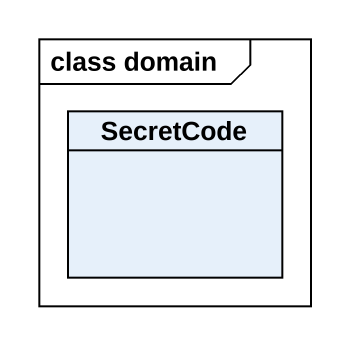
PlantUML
@startuml
mainframe class domain
hide circle
hide empty members
class SecretCode
@enduml
